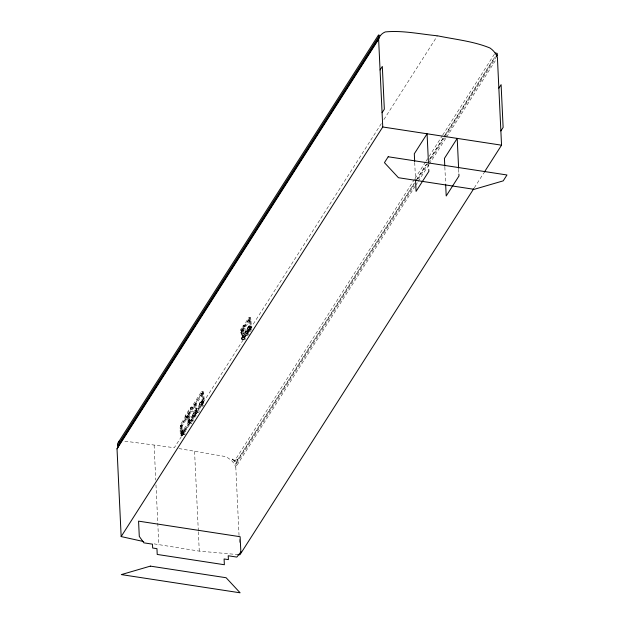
<?xml version="1.0" encoding="UTF-8"?>
<svg xmlns="http://www.w3.org/2000/svg" width="624" height="624" viewBox="0 0 624 624"><rect width="100%" height="100%" fill="white"/><g stroke="black" fill="none" stroke-linecap="round" stroke-linejoin="round"><path stroke-width="0.47" stroke-dasharray="3.12 2.34" d="M180.016 428.165L180.944 423.821L201.388 391.81L203.463 391.63L204.134 398.822L203.206 403.166L182.762 435.178L181.974 435.552L180.687 435.357L180.289 433.93L180.016 428.165L181.303 428.36L181.974 435.552M180.695 427.105L181.022 425.552L187.567 415.319L188.854 415.514L189.22 423.205L182.395 433.579L181.108 433.384L180.968 432.877L180.695 427.105L181.982 427.307L182.395 433.579M181.303 428.36L182.231 424.016L202.675 392.005L203.463 391.63M181.982 427.307L182.317 425.755L188.854 415.514M195.367 411.356L202.082 400.538L201.747 393.409L195.008 403.666L195.367 411.356L196.661 411.551L203.377 400.733L203.182 394.111L203.042 393.604L201.747 393.409M180.687 435.357L181.467 434.983L201.911 402.964L202.839 398.627L202.168 391.435M241.168 332.42L242.096 328.076L248.563 317.951L250.63 317.772L251.3 324.964L250.38 329.308L249.085 329.113L242.619 339.238L241.839 339.612L241.168 332.42L242.463 332.615L243.126 339.807L243.914 339.433L251.8 326.96L243.188 325.642L240.482 329.878L240.63 332.959L249.241 334.277L249.093 331.196L240.482 329.878M241.847 331.36L242.174 329.807L248.641 319.683L250.208 319.753L250.294 327.577L243.547 337.834L242.26 337.631L242.12 337.124L241.847 331.36L243.134 331.555L243.547 337.834M242.463 332.615L243.383 328.271L249.85 318.154L250.63 317.772M243.134 331.555L243.469 330.002L250.208 319.753M242.26 337.631L249.007 327.382L248.921 319.55M249.085 329.113L250.013 324.769L249.343 317.577M181.022 433.883L182.481 429.554L184.634 429.881L185.648 433.306L184.899 434.476L181.022 433.883L182.481 429.554M189.392 418.727L187.941 423.056L189.392 418.727L191.545 419.055L192.566 422.471L188.69 421.879M192.223 416.348L193.682 412.019L195.835 412.347L196.849 415.763L192.972 415.171L192.223 416.348L196.092 416.941L195.078 413.525L192.925 413.197M192.972 415.171L193.682 412.019M199.142 405.522L200.593 401.185L202.745 401.521L203.767 404.937L203.011 406.115L199.142 405.522L200.593 401.185M241.652 338.965L243.103 334.628L245.255 334.963L246.277 338.38L242.401 337.787L241.652 338.965L245.521 339.557L244.507 336.141L242.354 335.806M242.401 337.787L243.103 334.628M248.227 335.322L244.358 334.721L245.06 331.57L245.809 330.392L250.856 331.196M244.358 334.721L245.809 330.392M248.446 326.274L246.987 330.603L248.446 326.274L250.598 326.602L251.612 330.026M193.869 420.966L185.266 419.64L185.094 415.982L190.429 407.628L199.04 408.946L199.165 411.692M188.011 414.609L194.555 404.368L195.842 404.57L196.209 412.261L189.665 422.503L188.378 422.3L188.011 414.609L189.306 414.804L195.842 404.57M185.266 419.64L190.601 411.286L190.429 407.628M240.63 332.959L243.337 328.723L243.188 325.642M196.661 411.551L196.295 403.861L203.042 393.604M181.108 433.384L187.925 423.01L187.567 415.319M188.378 422.3L194.914 412.058L194.555 404.368M203.011 406.115L201.997 402.698L202.745 401.521M250.606 330.346L249.842 327.779L250.598 326.602M381.303 123.63L174.314 447.72L126.906 441.433L123.38 441.948M383.924 119.527L437.416 35.779M414.461 179.33L234.273 461.44L236.356 461.76L414.43 182.965M414.983 178.511L425.459 162.107M425.981 161.288L428.602 157.186M429.125 156.367L442.221 135.86M442.744 135.041L495.121 53.032M416.52 179.681L426.481 164.096M429.624 159.175L444.818 135.385M445.341 134.566L495.113 56.636M414.125 183.893L235.505 463.546L236.449 463.687L414.016 185.671M416.738 179.79L426.691 164.206M429.835 159.284L443.976 137.14M444.499 136.321L495.308 56.776M418.205 179.111L428.158 163.527M428.68 162.708L444.397 138.107M444.92 137.288L495.729 57.736M239.031 535.501L235.802 467.064L415.171 186.233M415.693 185.414L417.784 182.13M418.306 181.311L428.782 164.908M429.312 164.089L446.074 137.849M446.597 137.03L495.83 59.935M474.279 187.871L483.709 173.098M247.533 330.689L248.843 329.597M237.861 459.404L235.599 460.208L232.409 459.085L234.959 462.314L236.551 465.886M154.112 543.878L199.274 551.125L238.001 554.603M178.916 448.562L224.172 456.347L228.111 458.008L231.512 460.489L234.156 463.577L235.802 467.064M248.563 317.951L249.85 318.154M249.74 319.004L251.027 319.199M248.641 319.683L249.935 319.886M249.062 320.057L250.357 320.26M250.013 324.769L251.3 324.964M249.335 325.829L250.622 326.024M249.257 326.68L250.544 326.875M249.795 327.155L251.082 327.358M249.007 327.382L250.294 327.577M247.689 327.452L249.842 327.779M242.096 328.076L243.383 328.271M243.337 328.723L251.94 330.041L251.8 326.96M247.736 329.425L250.965 329.924M242.174 329.807L243.469 330.002M241.387 330.026L242.681 330.229M241.925 330.509L243.212 330.704M245.06 331.57L247.213 331.898L247.978 334.464M245.107 333.551L248.976 334.144M242.12 337.124L243.407 337.327M242.541 337.498L243.828 337.701M241.441 338.185L242.728 338.38M242.619 339.238L243.914 339.433M241.839 339.612L243.126 339.807M201.388 391.81L202.675 392.005M202.566 392.855L203.861 393.058M201.466 393.541L202.761 393.736M201.887 393.916L203.182 394.111M202.839 398.627L204.134 398.822M202.16 399.68L203.455 399.883M202.082 400.538L203.377 400.733M202.621 401.014L203.915 401.209M201.833 401.232L203.12 401.435M199.844 402.363L201.997 402.698M201.911 402.964L203.206 403.166M195.008 403.666L196.295 403.861M199.891 404.344L203.767 404.937M190.601 411.286L199.212 412.604M185.094 415.982L193.697 417.3L193.83 420.046M188.643 419.905L190.796 420.233L191.81 423.649L187.925 423.01M180.944 423.821L182.231 424.016M181.022 425.552L182.317 425.755M180.235 425.779L181.522 425.974M180.773 426.254L182.06 426.449M182.965 430.778L184.252 430.973M181.724 430.732L183.877 431.059L184.899 434.476M182.216 431.956L183.503 432.151L183.589 433.883M181.771 432.705L185.648 433.306M180.968 432.877L182.255 433.072M181.389 433.251L182.676 433.446M180.289 433.93L181.576 434.132M181.467 434.983L182.762 435.178M232.409 459.085L236.356 461.76L236.449 463.687M247.962 330.728L248.726 333.286M458.663 169.244L458.851 173.098M444.842 167.076L445.614 183.464M428.493 163.66L428.719 168.48M414.718 162.458L415.49 178.846M245.489 331.64L245.544 332.795M239.21 539.354L239.437 544.175M194.571 451.425L198.315 530.798M198.362 531.765L199.274 551.125M189.306 414.804L189.665 422.503M154.112 445.216L155.758 480.067M155.984 484.91L158.816 544.924"/><path stroke-width="0.94" d="M143.754 541.585L121.157 536.57L117.023 448.859L118.24 445.809M117.772 447.681L119.051 444.545M117.023 448.859L378.62 39.265C379.47 35.857 382.028 33.244 385.25 31.941C402.542 30.202 420.163 34.156 437.416 35.779C454.943 39.445 473.359 41.184 489.98 48.001C493.35 50.333 496.111 53.547 497.406 57.478L501.54 145.189L484.24 172.279M380.515 35.459L378.425 35.139L117.577 443.555L117.671 445.481L118.607 445.622L379.454 37.214L378.518 37.066L117.671 445.481M380.071 69.966L382.325 66.44L384.337 109.2L382.083 112.726M121.157 536.57L382.754 126.984L378.62 39.265M496.252 56.917L497.297 55.279L497.211 53.352L495.121 53.032M498.849 88.179L501.103 84.646L503.123 127.405L500.869 130.939M473.749 188.698L239.936 554.775L238.001 554.603M496.361 55.13L497.297 55.279M382.754 126.984L501.54 145.189M119.083 441.199L119.2 442.361M458.617 168.277L457.213 138.395L444.428 158.402L444.795 166.117M458.89 174.065L458.983 175.991L446.207 195.998L445.661 184.431M428.446 162.692L427.089 133.778L414.305 153.785L414.671 161.499M428.766 169.447L428.86 171.374L416.075 191.381L415.537 179.813M378.425 35.139L378.518 37.066M388.198 156.764L384.439 162.653L398.44 177.715L474.185 189.329L503.217 180.859L506.977 174.977L388.198 156.764M240.856 551.967L236.824 557.084L228.212 555.766L228.4 559.619L224.094 558.964L224.367 564.736L157.225 554.447L156.952 548.668L152.654 548.012L152.467 544.159L143.863 542.841L139.285 536.398L138.567 521.141L240.131 536.718L240.856 551.967M150.368 566.124L121.337 574.595L240.115 592.8L226.114 577.73L150.368 566.124"/></g></svg>
